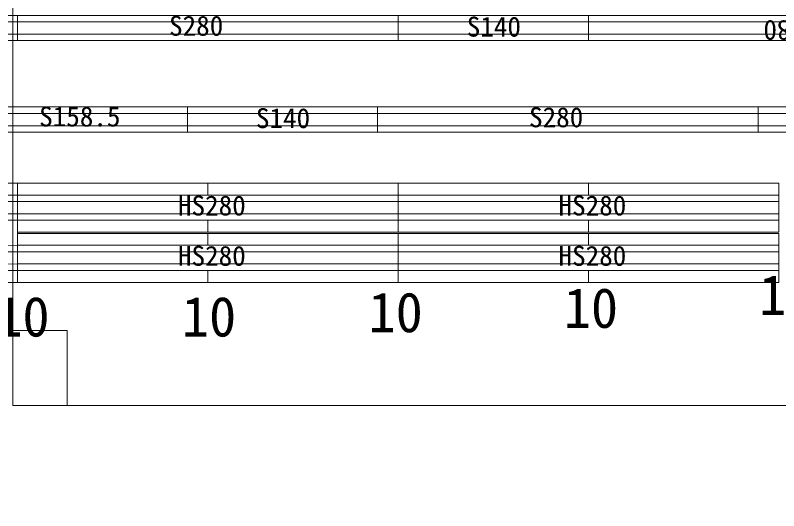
# Model space of a CAD drawing. Units: millimetres, scale not verified. Extents: x -3071 to 7470, y -7531 to 4357.
# Drawn here: x -615 to -53, y 263 to 628 of the extents above; entities that cross this region are included whole.
import ezdxf
from ezdxf.enums import TextEntityAlignment as Align

# ---------------------------------------------------------------- set-up
doc = ezdxf.new("R2010")
doc.units = ezdxf.units.MM
doc.header["$LTSCALE"] = 8
for name, color, linetype, lineweight in [('0-0', 7, 'Continuous', 9), ('0-7', 4, 'Continuous', 9), ('0-8', 3, 'Continuous', 9), ('0-A', 3, 'Continuous', 9)]:
    doc.layers.add(name, color=color, linetype=linetype, lineweight=lineweight)
doc.styles.add('ＭＳ ゴシック', font='')
doc.styles.get('ＭＳ ゴシック').set_extended_font_data('MS Gothic')

# ---------------------------------------------------------------- blocks, each defined once
blk = doc.blocks.new('2人掛け机共通')
at = {"layer": '0-7'}
for p, q in [((1164, 400), (1164, 455)), ((1204, 400), (1164, 400))]:
    blk.add_line(p, q, dxfattribs=at)
at = {"layer": '0-7', "color": 6}
blk.add_lwpolyline([(0, 0), (1204, 0), (1204, 455), (0, 455)], close=True, dxfattribs=at)
at = {"layer": '0-7'}
blk.add_lwpolyline([(40, 455), (40, 400), (0, 400)], dxfattribs=at)
blk = doc.blocks.new('N_TOMIX _ S280')
at = {"layer": '0-0'}
for p, q in [((0, 18.5), (280, 18.5)), ((0, 18.5), (0, 0)), ((280, 18.5), (280, 0)), ((0, 0), (280, 0))]:
    blk.add_line(p, q, dxfattribs=at)
at = {"layer": '0-0', "color": 2}
for p, q in [((0, 13.75), (280, 13.75)), ((0, 4.75), (280, 4.75))]:
    blk.add_line(p, q, dxfattribs=at)
at = {"layer": '0-0', "color": 3, "style": 'ＭＳ ゴシック'}
blk.add_text('S280', height=14.66, dxfattribs=at).set_placement((111.392, -0.795), align=Align.BOTTOM_LEFT)
blk = doc.blocks.new('N_TOMIX _ DC391・354-45')
at = {"layer": '0-0'}
for p, q in [((0, -8.75), (0, 64.25)), ((237.588, -107.162), (289.207, -55.543))]:
    blk.add_line(p, q, dxfattribs=at)
at = {"layer": '0-0', "color": 3}
for radius in [409, 336]:
    blk.add_arc((0, -344.75), radius, 45, 90, dxfattribs=at)
at = {"layer": '0-0'}
for radius in [400.25, 381.75, 363.25, 344.75]:
    blk.add_arc((0, -344.75), radius, 45, 90, dxfattribs=at)
at = {"layer": '0-0', "color": 2}
for radius in [395.5, 386.5, 358.5, 349.5]:
    blk.add_arc((0, -344.75), radius, 45, 90, dxfattribs=at)
at = {"layer": '0-0', "color": 3, "style": 'ＭＳ ゴシック'}
blk.add_text('DC391・354-45', height=14.66, rotation=337.5, dxfattribs=at).set_placement((77.306, 13.806), align=Align.BOTTOM_LEFT)
blk = doc.blocks.new('N_TOMIX _ S280(1)')
at = {"layer": '0-0'}
for p, q in [((0, 18.5), (280, 18.5)), ((0, 18.5), (0, 0)), ((280, 18.5), (280, 0)), ((0, 0), (280, 0))]:
    blk.add_line(p, q, dxfattribs=at)
at = {"layer": '0-0', "color": 2}
for p, q in [((0, 13.75), (280, 13.75)), ((0, 4.75), (280, 4.75))]:
    blk.add_line(p, q, dxfattribs=at)
at = {"layer": '0-0', "color": 3, "style": 'ＭＳ ゴシック'}
blk.add_text('S280', height=14.66, dxfattribs=at).set_placement((127.953, -0.977), align=Align.BOTTOM_LEFT)
blk = doc.blocks.new('N_TOMIX _ HS280')
at = {"layer": '0-0', "color": 3}
for p, q in [((0, 27.25), (280, 27.25)), ((0, -8.75), (280, -8.75))]:
    blk.add_line(p, q, dxfattribs=at)
at = {"layer": '0-0'}
for p, q in [((0, 27.25), (0, -8.75)), ((140, 27.25), (140, 18.5)), ((280, 27.25), (280, -8.75)), ((0, 18.5), (0, 0)), ((280, 18.5), (280, 0)), ((140, 0), (140, -8.75))]:
    blk.add_line(p, q, dxfattribs=at)
blk.add_blockref('N_TOMIX _ S280(1)', (0, 0), dxfattribs=at)
at = {"layer": '0-0', "color": 3, "style": 'ＭＳ ゴシック'}
blk.add_text('H', height=14.66, dxfattribs=at).set_placement((117.953, -0.977), align=Align.BOTTOM_LEFT)
blk = doc.blocks.new('N_TOMIX _ S70(1)')
at = {"layer": '0-0'}
for p, q in [((0, 18.5), (0, 0)), ((0, 18.5), (70, 18.5)), ((70, 18.5), (70, 0)), ((0, 0), (70, 0))]:
    blk.add_line(p, q, dxfattribs=at)
at = {"layer": '0-0', "color": 2}
for p, q in [((0, 13.75), (70, 13.75)), ((0, 4.75), (70, 4.75))]:
    blk.add_line(p, q, dxfattribs=at)
at = {"layer": '0-0', "color": 3, "style": 'ＭＳ ゴシック'}
blk.add_text('S70', height=14.66, dxfattribs=at).set_placement((20.805, -0.686), align=Align.BOTTOM_LEFT)
blk = doc.blocks.new('N_TOMIX _ S140(1)')
at = {"layer": '0-0'}
for p, q in [((0, 18.5), (0, 0)), ((0, 18.5), (140, 18.5)), ((140, 18.5), (140, 0)), ((0, 0), (140, 0))]:
    blk.add_line(p, q, dxfattribs=at)
at = {"layer": '0-0', "color": 2}
for p, q in [((0, 13.75), (140, 13.75)), ((0, 4.75), (140, 4.75))]:
    blk.add_line(p, q, dxfattribs=at)
at = {"layer": '0-0', "color": 3, "style": 'ＭＳ ゴシック'}
blk.add_text('S140', height=14.66, dxfattribs=at).set_placement((50.419, -1.451), align=Align.BOTTOM_LEFT)
blk = doc.blocks.new('N_TOMIX _ S158.5')
at = {"layer": '0-0'}
for p, q in [((0, 18.5), (0, 0)), ((0, 18.5), (158.5, 18.5)), ((158.5, 18.5), (158.5, 0)), ((0, 0), (158.5, 0))]:
    blk.add_line(p, q, dxfattribs=at)
at = {"layer": '0-0', "color": 2}
for p, q in [((0, 13.75), (158.5, 13.75)), ((0, 4.75), (158.5, 4.75))]:
    blk.add_line(p, q, dxfattribs=at)
at = {"layer": '0-0', "color": 3, "style": 'ＭＳ ゴシック'}
blk.add_text('S158.5', height=14.66, dxfattribs=at).set_placement((49.441, -0.249), align=Align.BOTTOM_LEFT)

msp = doc.modelspace()

# ---------------------------------------------------------------- block references
at = {"layer": '0-7', "rotation": 180}
msp.add_blockref('2人掛け机共通', (587.481, 795.926), dxfattribs=at)
at = {"layer": '0-8', "rotation": 45}
msp.add_blockref('N_TOMIX _ DC391・354-45', (-856.815, 339.231), dxfattribs=at)
at = {"layer": '0-8'}
for p in [(-613.04, 477.206), (-333.04, 477.206), (-613.04, 440.206), (-333.04, 440.206)]:
    msp.add_blockref('N_TOMIX _ HS280', p, dxfattribs=at)
at = {"layer": '0-A'}
for name, p in [('N_TOMIX _ S280', (-893.019, 609.272)), ('N_TOMIX _ S280', (-613.019, 609.272)), ('N_TOMIX _ S140(1)', (-333.019, 609.272)), ('N_TOMIX _ S158.5', (-646.639, 541.958)), ('N_TOMIX _ S140(1)', (-488.139, 541.958)), ('N_TOMIX _ S280', (-348.139, 541.958)), ('N_TOMIX _ S70(1)', (-68.139, 541.958))]:
    msp.add_blockref(name, p, dxfattribs=at)
at = {"layer": '0-A', "rotation": 180}
msp.add_blockref('N_TOMIX _ S280', (86.981, 627.772), dxfattribs=at)

# ---------------------------------------------------------------- texts
at = {"layer": '0-8', "style": 'ＭＳ ゴシック'}
for p in [(-67.442, 398.754), (-211.136, 389.175), (-354.83, 385.982), (-629.444, 382.788), (-492.137, 382.788)]:
    msp.add_text('10', height=29.33, dxfattribs=at).set_placement(p, align=Align.BOTTOM_LEFT)

doc.saveas('drawing.dxf')
